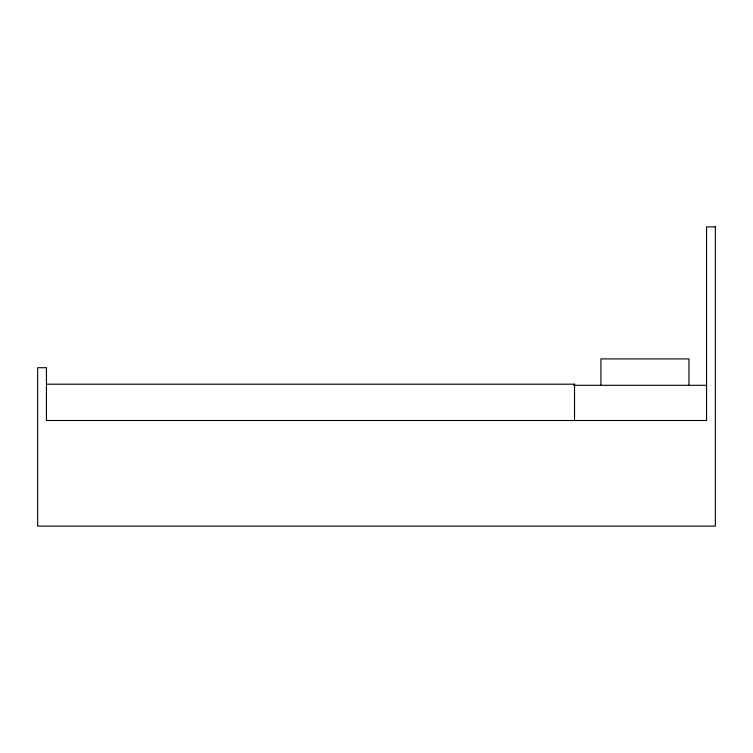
<?xml version="1.0" encoding="UTF-8"?>
<svg xmlns="http://www.w3.org/2000/svg" width="753" height="753" viewBox="0 0 753 753"><rect width="100%" height="100%" fill="white"/><g stroke="black" fill="none" stroke-linecap="round" stroke-linejoin="round"><path stroke-width="1.13" d="M46.451 384.199L574.765 384.199M573.617 385.301L706.549 385.301M688.948 385.301L688.948 358.899L600.932 358.899L600.932 385.301M574.53 384.199L574.53 420.503M715.35 226.879L706.549 226.879L706.549 420.503L46.451 420.503L46.451 367.699L37.65 367.699L37.65 526.121L715.35 526.121L715.35 226.879"/></g></svg>
